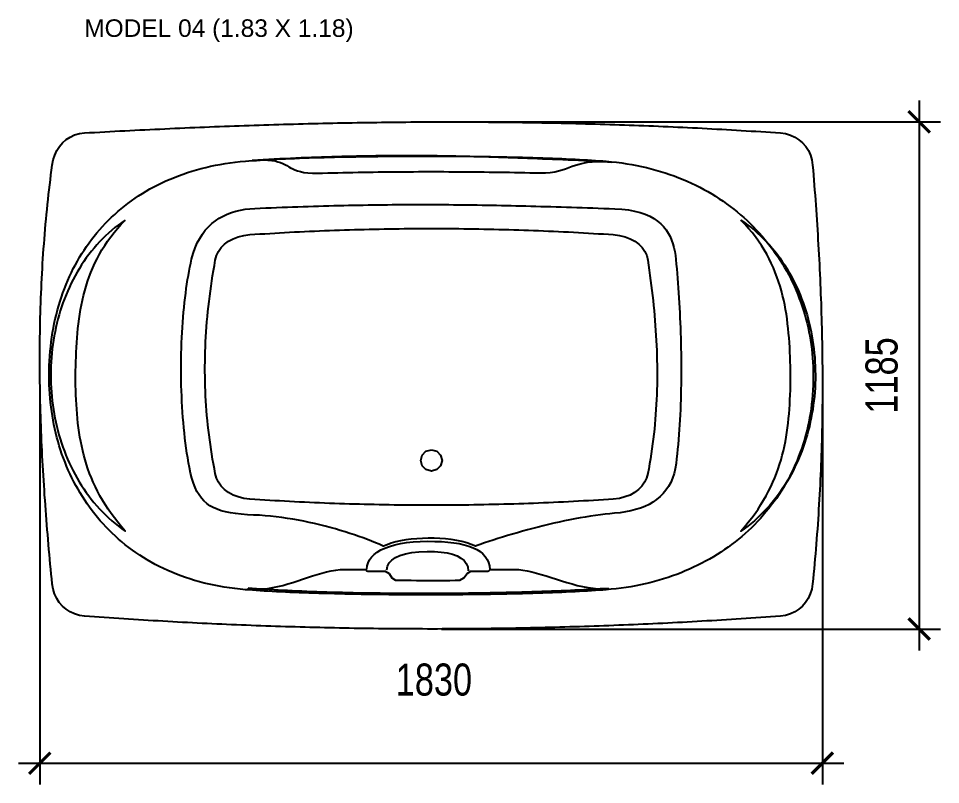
# Model space of a CAD drawing. Extents: x 2134 to 13747, y 1479 to 10829.
# Drawn here: x 6599 to 8756, y 9019 to 10811 of the extents above; entities that cross this region are included whole.
import ezdxf
from ezdxf.enums import TextEntityAlignment as Align

# ---------------------------------------------------------------- set-up
doc = ezdxf.new("R2010")
doc.units = 0
doc.layers.get('0').update_dxf_attribs({"linetype": 'CONTINUOUS'})
doc.layers.get('DEFPOINTS').update_dxf_attribs({"linetype": 'CONTINUOUS'})
for name, color, linetype in [('DIM', 4, 'CONTINUOUS'), ('DWGMODELS_COM', 250, 'CONTINUOUS'), ('TEXT', 3, 'CONTINUOUS')]:
    doc.layers.add(name, color=color, linetype=linetype)
doc.styles.add('KOTE', font='romrust.shx', dxfattribs={"width": 0.8})
doc.styles.add('SN0', font='Arial')
doc.dimstyles.new('CAD-BLOCK_COM_50', dxfattribs={"dimscale": 50, "dimtxt": 1.5, "dimasz": 1, "dimexe": 1, "dimexo": 1, "dimgap": 1, "dimtad": 1, "dimdec": 0, "dimzin": 1, "dimtxsty": 'KOTE', "dimblk": 'ARCHTICK', "dimcen": 0, "dimdle": 1, "dimclrd": 4, "dimclre": 4, "dimclrt": 7, "dimazin": 3, "dimtfac": 0.666667, "dimtdec": 0, "dimtix": 1, "dimtmove": 0, "dimatfit": 3, "dimtvp": 1, "dimtolj": 1})

# ---------------------------------------------------------------- blocks, each defined once
blk = doc.blocks.new('MODELO_04')
at = {"color": 0}
for points in [[(-3.1806, 4.569), (-3.1341, 4.5716), (-3.0877, 4.5742), (-3.0413, 4.5768), (-2.9949, 4.5793), (-2.9486, 4.5818), (-2.9023, 4.5843), (-2.8561, 4.5867), (-2.8099, 4.5891), (-2.7637, 4.5915), (-2.7175, 4.5939), (-2.6714, 4.5962), (-2.6253, 4.5984), (-2.5793, 4.6007), (-2.5333, 4.6029), (-2.4873, 4.6051), (-2.4414, 4.6072), (-2.3955, 4.6093), (-2.3496, 4.6114), (-2.3038, 4.6135), (-2.2579, 4.6155), (-2.2122, 4.6175), (-2.1664, 4.6194), (-2.1207, 4.6213), (-2.075, 4.6232), (-2.0293, 4.625), (-1.9837, 4.6269), (-1.9381, 4.6286), (-1.8925, 4.6304), (-1.8469, 4.6321), (-1.8014, 4.6338), (-1.7559, 4.6354), (-1.7104, 4.637), (-1.665, 4.6386), (-1.6196, 4.6401), (-1.5742, 4.6416), (-1.5288, 4.643), (-1.4834, 4.6445), (-1.4381, 4.6459), (-1.3928, 4.6472), (-1.3475, 4.6485), (-1.3023, 4.6498), (-1.257, 4.6511), (-1.2118, 4.6523), (-1.1666, 4.6534), (-1.1215, 4.6546), (-1.0763, 4.6557), (-1.0312, 4.6567), (-0.9861, 4.6577), (-0.941, 4.6587), (-0.8959, 4.6597), (-0.8508, 4.6606), (-0.8058, 4.6615), (-0.7608, 4.6623), (-0.7158, 4.6631), (-0.6708, 4.6638), (-0.6258, 4.6646), (-0.5809, 4.6652), (-0.5359, 4.6659), (-0.491, 4.6665), (-0.4461, 4.6671), (-0.4012, 4.6676), (-0.3563, 4.6681), (-0.3115, 4.6685), (-0.2666, 4.6689), (-0.2218, 4.6693), (-0.1769, 4.6696), (-0.1321, 4.6699), (-0.0873, 4.6702), (-0.0425, 4.6704), (0.0023, 4.6706), (0.047, 4.6707), (0.0918, 4.6708), (0.1366, 4.6708), (0.1813, 4.6708), (0.2261, 4.6708), (0.2708, 4.6707), (0.3155, 4.6706), (0.3602, 4.6705), (0.4049, 4.6703), (0.4496, 4.67), (0.4943, 4.6697), (0.539, 4.6694), (0.5837, 4.6691), (0.6284, 4.6687), (0.6731, 4.6682), (0.7177, 4.6677), (0.7624, 4.6672), (0.8071, 4.6666), (0.8517, 4.666), (0.8964, 4.6653), (0.9411, 4.6646), (0.9857, 4.6639), (1.0304, 4.6631), (1.075, 4.6623), (1.1197, 4.6614), (1.1643, 4.6605), (1.209, 4.6595), (1.2536, 4.6585), (1.2983, 4.6575), (1.343, 4.6564), (1.3876, 4.6552), (1.4323, 4.6541), (1.477, 4.6528), (1.5216, 4.6516), (1.5663, 4.6502), (1.611, 4.6489), (1.6557, 4.6475), (1.7004, 4.646), (1.745, 4.6445), (1.7897, 4.643), (1.8345, 4.6414), (1.8792, 4.6398), (1.9239, 4.6381), (1.9686, 4.6364), (2.0134, 4.6346), (2.0581, 4.6328), (2.1029, 4.6309), (2.1476, 4.629), (2.1924, 4.6271), (2.2372, 4.6251), (2.282, 4.623), (2.3268, 4.6209), (2.3716, 4.6188), (2.4164, 4.6166), (2.4612, 4.6144), (2.5061, 4.6121), (2.551, 4.6097), (2.5958, 4.6074), (2.6407, 4.6049), (2.6856, 4.6025), (2.7305, 4.5999), (2.7755, 4.5974), (2.8204, 4.5948), (2.8654, 4.5921), (2.9104, 4.5894), (2.9554, 4.5866), (3.0004, 4.5838), (3.0454, 4.5809), (3.0905, 4.578), (3.1355, 4.5751), (3.1806, 4.572), (3.2257, 4.569), (3.2257, 4.569), (3.2733, 4.5624), (3.3179, 4.5495), (3.3592, 4.5308), (3.3969, 4.5067), (3.4304, 4.4776), (3.4594, 4.444), (3.4835, 4.4062), (3.5024, 4.3648), (3.5157, 4.3202), (3.5229, 4.2727), (3.5267, 4.2266), (3.5304, 4.1806), (3.5341, 4.1346), (3.5377, 4.0886), (3.5412, 4.0427), (3.5446, 3.9969), (3.548, 3.9511), (3.5513, 3.9053), (3.5545, 3.8596), (3.5576, 3.8139), (3.5606, 3.7683), (3.5636, 3.7227), (3.5665, 3.6771), (3.5693, 3.6316), (3.572, 3.5861), (3.5747, 3.5406), (3.5772, 3.4952), (3.5797, 3.4498), (3.5821, 3.4044), (3.5844, 3.3591), (3.5866, 3.3138), (3.5888, 3.2685), (3.5908, 3.2232), (3.5928, 3.178), (3.5947, 3.1328), (3.5965, 3.0876), (3.5982, 3.0424), (3.5998, 2.9973), (3.6013, 2.9521), (3.6027, 2.907), (3.6041, 2.8619), (3.6053, 2.8168), (3.6065, 2.7718), (3.6075, 2.7267), (3.6085, 2.6816), (3.6094, 2.6366), (3.6101, 2.5916), (3.6108, 2.5465), (3.6114, 2.5015), (3.6119, 2.4565), (3.6123, 2.4115), (3.6126, 2.3664), (3.6128, 2.3214), (3.6129, 2.2764), (3.6128, 2.2314), (3.6127, 2.1864), (3.6125, 2.1414), (3.6122, 2.0963), (3.6118, 2.0513), (3.6113, 2.0062), (3.6107, 1.9612), (3.6099, 1.9161), (3.6091, 1.8711), (3.6082, 1.826), (3.6071, 1.7809), (3.606, 1.7357), (3.6047, 1.6906), (3.6033, 1.6455), (3.6018, 1.6003), (3.6002, 1.5551), (3.5985, 1.5099), (3.5967, 1.4646), (3.5948, 1.4194), (3.5928, 1.3741), (3.5906, 1.3288), (3.5884, 1.2835), (3.586, 1.2381), (3.5835, 1.1927), (3.5809, 1.1473), (3.5782, 1.1018), (3.5753, 1.0563), (3.5724, 1.0108), (3.5693, 0.9652), (3.5661, 0.9196), (3.5628, 0.874), (3.5593, 0.8283), (3.5558, 0.7826), (3.5521, 0.7368), (3.5483, 0.691), (3.5444, 0.6451), (3.5403, 0.5992), (3.5362, 0.5533), (3.5319, 0.5073), (3.5274, 0.4613), (3.5229, 0.4152), (3.5229, 0.4152), (3.515, 0.3678), (3.5014, 0.3232), (3.4823, 0.2819), (3.4582, 0.2443), (3.4293, 0.2107), (3.3961, 0.1817), (3.3587, 0.1576), (3.3176, 0.1388), (3.2732, 0.1258), (3.2257, 0.1189), (3.1806, 0.1156), (3.1355, 0.1123), (3.0904, 0.1091), (3.0453, 0.1059), (3.0001, 0.1027), (2.955, 0.0996), (2.9099, 0.0966), (2.8648, 0.0936), (2.8197, 0.0907), (2.7746, 0.0878), (2.7295, 0.0849), (2.6843, 0.0821), (2.6392, 0.0793), (2.5941, 0.0766), (2.549, 0.074), (2.5039, 0.0713), (2.4588, 0.0688), (2.4137, 0.0662), (2.3685, 0.0638), (2.3234, 0.0613), (2.2783, 0.059), (2.2332, 0.0566), (2.1881, 0.0543), (2.143, 0.0521), (2.0978, 0.0499), (2.0527, 0.0478), (2.0076, 0.0457), (1.9625, 0.0436), (1.9174, 0.0416), (1.8723, 0.0396), (1.8272, 0.0377), (1.782, 0.0359), (1.7369, 0.034), (1.6918, 0.0323), (1.6467, 0.0306), (1.6016, 0.0289), (1.5565, 0.0273), (1.5114, 0.0257), (1.4662, 0.0241), (1.4211, 0.0227), (1.376, 0.0212), (1.3309, 0.0198), (1.2858, 0.0185), (1.2407, 0.0172), (1.1955, 0.0159), (1.1504, 0.0147), (1.1053, 0.0136), (1.0602, 0.0125), (1.0151, 0.0114), (0.97, 0.0104), (0.9249, 0.0094), (0.8797, 0.0085), (0.8346, 0.0076), (0.7895, 0.0068), (0.7444, 0.006), (0.6993, 0.0053), (0.6542, 0.0046), (0.6091, 0.004), (0.5639, 0.0034), (0.5188, 0.0028), (0.4737, 0.0023), (0.4286, 0.0019), (0.3835, 0.0015), (0.3384, 0.0011), (0.2932, 0.0008), (0.2481, 0.0006), (0.203, 0.0004), (0.1579, 0.0002), (0.1128, 0.0001), (0.0677, 0), (0.0226, 0), (-0.0226, 0), (-0.0677, 0.0001), (-0.1128, 0.0002), (-0.1579, 0.0004), (-0.203, 0.0006), (-0.2481, 0.0008), (-0.2932, 0.0011), (-0.3384, 0.0015), (-0.3835, 0.0019), (-0.4286, 0.0023), (-0.4737, 0.0028), (-0.5188, 0.0034), (-0.5639, 0.004), (-0.6091, 0.0046), (-0.6542, 0.0053), (-0.6993, 0.006), (-0.7444, 0.0068), (-0.7895, 0.0076), (-0.8346, 0.0085), (-0.8797, 0.0094), (-0.9249, 0.0104), (-0.97, 0.0114), (-1.0151, 0.0125), (-1.0602, 0.0136), (-1.1053, 0.0147), (-1.1504, 0.0159), (-1.1955, 0.0172), (-1.2407, 0.0185), (-1.2858, 0.0198), (-1.3309, 0.0212), (-1.376, 0.0227), (-1.4211, 0.0241), (-1.4662, 0.0257), (-1.5114, 0.0273), (-1.5565, 0.0289), (-1.6016, 0.0306), (-1.6467, 0.0323), (-1.6918, 0.034), (-1.7369, 0.0359), (-1.782, 0.0377), (-1.8272, 0.0396), (-1.8723, 0.0416), (-1.9174, 0.0436), (-1.9625, 0.0457), (-2.0076, 0.0478), (-2.0527, 0.0499), (-2.0978, 0.0521), (-2.143, 0.0543), (-2.1881, 0.0566), (-2.2332, 0.059), (-2.2783, 0.0613), (-2.3234, 0.0638), (-2.3685, 0.0662), (-2.4137, 0.0688), (-2.4588, 0.0713), (-2.5039, 0.074), (-2.549, 0.0766), (-2.5941, 0.0793), (-2.6392, 0.0821), (-2.6843, 0.0849), (-2.7295, 0.0878), (-2.7746, 0.0907), (-2.8197, 0.0936), (-2.8648, 0.0966), (-2.9099, 0.0996), (-2.955, 0.1027), (-3.0001, 0.1059), (-3.0453, 0.1091), (-3.0904, 0.1123), (-3.1355, 0.1156), (-3.1806, 0.1189), (-3.1806, 0.1189), (-3.2281, 0.1258), (-3.2725, 0.1388), (-3.3135, 0.1576), (-3.3509, 0.1817), (-3.3841, 0.2108), (-3.413, 0.2443), (-3.4371, 0.2819), (-3.4562, 0.3232), (-3.4698, 0.3678), (-3.4778, 0.4152), (-3.4823, 0.4606), (-3.4868, 0.5059), (-3.4913, 0.5513), (-3.4956, 0.5967), (-3.4999, 0.6421), (-3.5041, 0.6875), (-3.5082, 0.7329), (-3.5122, 0.7782), (-3.5162, 0.8236), (-3.52, 0.869), (-3.5238, 0.9144), (-3.5275, 0.9598), (-3.5311, 1.0051), (-3.5346, 1.0505), (-3.5381, 1.0959), (-3.5414, 1.1413), (-3.5446, 1.1867), (-3.5478, 1.2321), (-3.5508, 1.2774), (-3.5538, 1.3228), (-3.5567, 1.3682), (-3.5594, 1.4136), (-3.5621, 1.459), (-3.5646, 1.5044), (-3.5671, 1.5497), (-3.5694, 1.5951), (-3.5717, 1.6405), (-3.5738, 1.6859), (-3.5759, 1.7313), (-3.5778, 1.7767), (-3.5796, 1.822), (-3.5813, 1.8674), (-3.5829, 1.9128), (-3.5843, 1.9582), (-3.5857, 2.0036), (-3.5869, 2.049), (-3.5881, 2.0943), (-3.5891, 2.1397), (-3.5899, 2.1851), (-3.5907, 2.2305), (-3.5913, 2.2759), (-3.5918, 2.3212), (-3.5922, 2.3666), (-3.5925, 2.412), (-3.5926, 2.4574), (-3.5926, 2.5028), (-3.5925, 2.5482), (-3.5922, 2.5935), (-3.5918, 2.6389), (-3.5913, 2.6843), (-3.5906, 2.7297), (-3.5898, 2.7751), (-3.5889, 2.8205), (-3.5878, 2.8658), (-3.5866, 2.9112), (-3.5852, 2.9566), (-3.5837, 3.002), (-3.582, 3.0474), (-3.5802, 3.0928), (-3.5783, 3.1381), (-3.5762, 3.1835), (-3.5739, 3.2289), (-3.5715, 3.2743), (-3.569, 3.3197), (-3.5662, 3.365), (-3.5634, 3.4104), (-3.5604, 3.4558), (-3.5572, 3.5012), (-3.5538, 3.5466), (-3.5503, 3.592), (-3.5467, 3.6373), (-3.5429, 3.6827), (-3.5389, 3.7281), (-3.5347, 3.7735), (-3.5304, 3.8189), (-3.5259, 3.8643), (-3.5213, 3.9096), (-3.5164, 3.955), (-3.5114, 4.0004), (-3.5063, 4.0458), (-3.5009, 4.0912), (-3.4954, 4.1366), (-3.4897, 4.1819), (-3.4838, 4.2273), (-3.4778, 4.2727), (-3.4778, 4.2727), (-3.4685, 4.32), (-3.4541, 4.3647), (-3.4348, 4.4062), (-3.4107, 4.4441), (-3.3822, 4.478), (-3.3494, 4.5072), (-3.3126, 4.5314), (-3.2721, 4.5501), (-3.228, 4.5628), (-3.1806, 4.569)], [(-1.6988, 4.309), (-1.6666, 4.3116), (-1.6333, 4.314), (-1.599, 4.3164), (-1.5636, 4.3188), (-1.5272, 4.321), (-1.4897, 4.3232), (-1.4514, 4.3253), (-1.4121, 4.3273), (-1.3719, 4.3293), (-1.3309, 4.3312), (-1.289, 4.333), (-1.2464, 4.3348), (-1.2029, 4.3365), (-1.1588, 4.3381), (-1.1139, 4.3396), (-1.0684, 4.3411), (-1.0222, 4.3425), (-0.9754, 4.3438), (-0.928, 4.3451), (-0.8801, 4.3463), (-0.8316, 4.3474), (-0.7827, 4.3484), (-0.7334, 4.3494), (-0.6836, 4.3503), (-0.6334, 4.3511), (-0.5828, 4.3519), (-0.532, 4.3526), (-0.4808, 4.3532), (-0.4293, 4.3538), (-0.3777, 4.3542), (-0.3258, 4.3546), (-0.2737, 4.355), (-0.2216, 4.3552), (-0.1693, 4.3554), (-0.1169, 4.3556), (-0.0645, 4.3556), (-0.012, 4.3556), (0.0404, 4.3555), (0.0928, 4.3554), (0.1451, 4.3551), (0.1973, 4.3549), (0.2493, 4.3545), (0.3012, 4.354), (0.3529, 4.3535), (0.4043, 4.353), (0.4555, 4.3523), (0.5064, 4.3516), (0.5569, 4.3508), (0.6071, 4.3499), (0.6569, 4.349), (0.7063, 4.348), (0.7552, 4.347), (0.8036, 4.3458), (0.8515, 4.3446), (0.8989, 4.3433), (0.9457, 4.342), (0.9919, 4.3406), (1.0374, 4.3391), (1.0823, 4.3375), (1.1265, 4.3359), (1.1699, 4.3342), (1.2125, 4.3324), (1.2544, 4.3306), (1.2954, 4.3287), (1.3356, 4.3267), (1.3749, 4.3246), (1.4133, 4.3225), (1.4507, 4.3203), (1.4871, 4.3181), (1.5225, 4.3157), (1.5569, 4.3133), (1.5901, 4.3109), (1.6223, 4.3083), (1.6223, 4.3083), (1.6705, 4.304), (1.7182, 4.2987), (1.7653, 4.2926), (1.8119, 4.2857), (1.858, 4.278), (1.9036, 4.2694), (1.9486, 4.26), (1.9931, 4.2498), (2.0371, 4.2388), (2.0805, 4.227), (2.1234, 4.2145), (2.1657, 4.2011), (2.2075, 4.1871), (2.2486, 4.1723), (2.2893, 4.1567), (2.3293, 4.1404), (2.3688, 4.1235), (2.4077, 4.1058), (2.446, 4.0874), (2.4837, 4.0683), (2.5209, 4.0486), (2.5574, 4.0281), (2.5933, 4.0071), (2.6287, 3.9854), (2.6634, 3.963), (2.6975, 3.94), (2.731, 3.9164), (2.7638, 3.8922), (2.7961, 3.8674), (2.8277, 3.842), (2.8587, 3.8161), (2.889, 3.7895), (2.9187, 3.7624), (2.9477, 3.7348), (2.9761, 3.7066), (3.0038, 3.6779), (3.0309, 3.6487), (3.0573, 3.6189), (3.083, 3.5887), (3.1081, 3.558), (3.1325, 3.5267), (3.1562, 3.4951), (3.1792, 3.4629), (3.2015, 3.4303), (3.2231, 3.3973), (3.244, 3.3638), (3.2642, 3.3299), (3.2838, 3.2956), (3.3026, 3.2609), (3.3206, 3.2258), (3.338, 3.1903), (3.3546, 3.1545), (3.3705, 3.1183), (3.3857, 3.0817), (3.4001, 3.0448), (3.4138, 3.0075), (3.4268, 2.97), (3.439, 2.9321), (3.4504, 2.8939), (3.4611, 2.8554), (3.471, 2.8167), (3.4801, 2.7776), (3.4885, 2.7383), (3.4961, 2.6987), (3.5029, 2.6589), (3.5089, 2.6189), (3.5142, 2.5786), (3.5186, 2.5381), (3.5223, 2.4974), (3.5251, 2.4565), (3.5271, 2.4154), (3.5284, 2.3742), (3.5288, 2.3327), (3.5288, 2.3327), (3.5283, 2.2883), (3.527, 2.2443), (3.5249, 2.2005), (3.5219, 2.1572), (3.518, 2.1141), (3.5133, 2.0715), (3.5078, 2.0292), (3.5015, 1.9872), (3.4943, 1.9457), (3.4863, 1.9045), (3.4775, 1.8637), (3.468, 1.8233), (3.4576, 1.7833), (3.4464, 1.7437), (3.4345, 1.7046), (3.4217, 1.6658), (3.4083, 1.6275), (3.394, 1.5896), (3.379, 1.5522), (3.3632, 1.5152), (3.3467, 1.4786), (3.3295, 1.4425), (3.3115, 1.4069), (3.2928, 1.3718), (3.2734, 1.3371), (3.2533, 1.3029), (3.2325, 1.2692), (3.211, 1.236), (3.1888, 1.2034), (3.1659, 1.1712), (3.1423, 1.1395), (3.118, 1.1084), (3.0931, 1.0778), (3.0675, 1.0477), (3.0413, 1.0182), (3.0144, 0.9892), (2.9869, 0.9608), (2.9587, 0.9329), (2.93, 0.9056), (2.9005, 0.8789), (2.8705, 0.8528), (2.8399, 0.8272), (2.8087, 0.8023), (2.7768, 0.7779), (2.7444, 0.7542), (2.7114, 0.731), (2.6778, 0.7085), (2.6437, 0.6866), (2.6089, 0.6653), (2.5737, 0.6447), (2.5378, 0.6247), (2.5014, 0.6054), (2.4645, 0.5867), (2.4271, 0.5687), (2.3891, 0.5514), (2.3506, 0.5347), (2.3116, 0.5188), (2.2721, 0.5035), (2.232, 0.4889), (2.1915, 0.475), (2.1505, 0.4618), (2.109, 0.4493), (2.0671, 0.4376), (2.0246, 0.4266), (1.9818, 0.4163), (1.9384, 0.4067), (1.8946, 0.3979), (1.8503, 0.3899), (1.8057, 0.3826), (1.7605, 0.3761), (1.715, 0.3703), (1.669, 0.3654), (1.6227, 0.3612), (1.6227, 0.3612), (1.5905, 0.3586), (1.5572, 0.3562), (1.5229, 0.3538), (1.4875, 0.3515), (1.451, 0.3492), (1.4136, 0.347), (1.3752, 0.3449), (1.336, 0.3429), (1.2958, 0.3409), (1.2547, 0.339), (1.2129, 0.3372), (1.1702, 0.3354), (1.1267, 0.3337), (1.0826, 0.3321), (1.0377, 0.3306), (0.9921, 0.3291), (0.9459, 0.3277), (0.8991, 0.3264), (0.8518, 0.3251), (0.8038, 0.3239), (0.7554, 0.3228), (0.7064, 0.3218), (0.6571, 0.3208), (0.6072, 0.3199), (0.557, 0.3191), (0.5065, 0.3183), (0.4556, 0.3176), (0.4044, 0.317), (0.353, 0.3164), (0.3013, 0.316), (0.2494, 0.3155), (0.1973, 0.3152), (0.1451, 0.3149), (0.0928, 0.3147), (0.0404, 0.3146), (-0.012, 0.3145), (-0.0645, 0.3146), (-0.1169, 0.3146), (-0.1693, 0.3148), (-0.2216, 0.315), (-0.2738, 0.3153), (-0.3259, 0.3157), (-0.3778, 0.3161), (-0.4295, 0.3166), (-0.4809, 0.3172), (-0.5321, 0.3178), (-0.583, 0.3186), (-0.6336, 0.3193), (-0.6838, 0.3202), (-0.7336, 0.3211), (-0.783, 0.3221), (-0.8319, 0.3232), (-0.8804, 0.3243), (-0.9283, 0.3255), (-0.9757, 0.3268), (-1.0225, 0.3282), (-1.0687, 0.3296), (-1.1142, 0.3311), (-1.1591, 0.3326), (-1.2033, 0.3343), (-1.2467, 0.336), (-1.2894, 0.3377), (-1.3313, 0.3396), (-1.3723, 0.3415), (-1.4125, 0.3434), (-1.4518, 0.3455), (-1.4902, 0.3476), (-1.5276, 0.3498), (-1.564, 0.3521), (-1.5994, 0.3544), (-1.6338, 0.3568), (-1.667, 0.3593), (-1.6992, 0.3618), (-1.6992, 0.3618), (-1.7491, 0.3663), (-1.7983, 0.3718), (-1.8468, 0.3782), (-1.8946, 0.3855), (-1.9417, 0.3937), (-1.9882, 0.4028), (-2.034, 0.4127), (-2.0791, 0.4235), (-2.1235, 0.4352), (-2.1672, 0.4476), (-2.2103, 0.4609), (-2.2526, 0.475), (-2.2943, 0.49), (-2.3353, 0.5057), (-2.3756, 0.5221), (-2.4152, 0.5394), (-2.4541, 0.5574), (-2.4924, 0.5761), (-2.5299, 0.5956), (-2.5667, 0.6158), (-2.6029, 0.6367), (-2.6383, 0.6583), (-2.6731, 0.6806), (-2.7072, 0.7036), (-2.7405, 0.7272), (-2.7732, 0.7515), (-2.8051, 0.7764), (-2.8364, 0.802), (-2.867, 0.8281), (-2.8968, 0.8549), (-2.926, 0.8823), (-2.9545, 0.9102), (-2.9822, 0.9388), (-3.0093, 0.9679), (-3.0356, 0.9975), (-3.0613, 1.0277), (-3.0862, 1.0584), (-3.1104, 1.0896), (-3.1339, 1.1213), (-3.1567, 1.1535), (-3.1788, 1.1862), (-3.2002, 1.2193), (-3.2209, 1.2529), (-3.2408, 1.287), (-3.2601, 1.3215), (-3.2786, 1.3564), (-3.2964, 1.3917), (-3.3135, 1.4275), (-3.3299, 1.4636), (-3.3455, 1.5001), (-3.3605, 1.5369), (-3.3747, 1.5741), (-3.3882, 1.6117), (-3.401, 1.6496), (-3.413, 1.6878), (-3.4243, 1.7263), (-3.4349, 1.7651), (-3.4448, 1.8042), (-3.454, 1.8436), (-3.4624, 1.8832), (-3.4701, 1.9231), (-3.477, 1.9632), (-3.4833, 2.0036), (-3.4888, 2.0442), (-3.4936, 2.0849), (-3.4976, 2.1259), (-3.5009, 2.1671), (-3.5035, 2.2084), (-3.5053, 2.2499), (-3.5064, 2.2915), (-3.5068, 2.3333), (-3.5068, 2.3333), (-3.5064, 2.3789), (-3.5052, 2.4242), (-3.5032, 2.4692), (-3.5004, 2.5138), (-3.4968, 2.558), (-3.4925, 2.6018), (-3.4873, 2.6453), (-3.4814, 2.6884), (-3.4747, 2.731), (-3.4673, 2.7733), (-3.459, 2.8152), (-3.45, 2.8566), (-3.4403, 2.8976), (-3.4298, 2.9382), (-3.4185, 2.9784), (-3.4065, 3.0181), (-3.3937, 3.0573), (-3.3802, 3.0961), (-3.366, 3.1345), (-3.351, 3.1723), (-3.3353, 3.2097), (-3.3189, 3.2466), (-3.3018, 3.283), (-3.2839, 3.3189), (-3.2653, 3.3542), (-3.246, 3.3891), (-3.226, 3.4234), (-3.2053, 3.4572), (-3.1839, 3.4905), (-3.1617, 3.5232), (-3.1389, 3.5554), (-3.1154, 3.587), (-3.0913, 3.6181), (-3.0664, 3.6486), (-3.0408, 3.6785), (-3.0146, 3.7078), (-2.9877, 3.7365), (-2.9601, 3.7646), (-2.9319, 3.7921), (-2.903, 3.819), (-2.8735, 3.8453), (-2.8433, 3.8709), (-2.8124, 3.8959), (-2.7809, 3.9203), (-2.7487, 3.944), (-2.716, 3.9671), (-2.6825, 3.9895), (-2.6485, 4.0112), (-2.6138, 4.0322), (-2.5785, 4.0526), (-2.5425, 4.0722), (-2.506, 4.0912), (-2.4688, 4.1095), (-2.431, 4.127), (-2.3927, 4.1438), (-2.3537, 4.1599), (-2.3141, 4.1753), (-2.2739, 4.1899), (-2.2331, 4.2037), (-2.1917, 4.2168), (-2.1498, 4.2292), (-2.1072, 4.2408), (-2.0641, 4.2515), (-2.0204, 4.2616), (-1.9762, 4.2708), (-1.9313, 4.2792), (-1.8859, 4.2868), (-1.84, 4.2936), (-1.7935, 4.2996), (-1.7464, 4.3047), (-1.6988, 4.309), (-1.6988, 4.309)], [(-1.6376, 4.3156), (-1.5826, 4.3192), (-1.5347, 4.3202), (-1.4932, 4.3189), (-1.4574, 4.3157), (-1.4265, 4.3106), (-1.3997, 4.3041), (-1.3763, 4.2963), (-1.3555, 4.2875), (-1.3366, 4.2779), (-1.3188, 4.2679), (-1.3013, 4.2577), (-1.2835, 4.2475), (-1.2645, 4.2376), (-1.2435, 4.2282), (-1.2199, 4.2196), (-1.1928, 4.2122), (-1.1615, 4.206), (-1.1253, 4.2014), (-1.0833, 4.1986), (-1.0349, 4.198), (-0.9884, 4.1993), (-0.9419, 4.2005), (-0.8954, 4.2017), (-0.8489, 4.2028), (-0.8024, 4.2038), (-0.7559, 4.2048), (-0.7094, 4.2057), (-0.6629, 4.2066), (-0.6165, 4.2074), (-0.57, 4.2081), (-0.5235, 4.2088), (-0.477, 4.2094), (-0.4305, 4.21), (-0.384, 4.2105), (-0.3375, 4.2109), (-0.291, 4.2113), (-0.2445, 4.2116), (-0.198, 4.2119), (-0.1515, 4.2121), (-0.105, 4.2122), (-0.0585, 4.2123), (-0.012, 4.2124), (0.0345, 4.2123), (0.081, 4.2123), (0.1275, 4.2122), (0.174, 4.212), (0.2205, 4.2118), (0.267, 4.2115), (0.3135, 4.2112), (0.36, 4.2108), (0.4065, 4.2104), (0.453, 4.2099), (0.4995, 4.2094), (0.546, 4.2088), (0.5925, 4.2082), (0.639, 4.2075), (0.6855, 4.2068), (0.732, 4.2061), (0.7785, 4.2053), (0.825, 4.2044), (0.8715, 4.2035), (0.918, 4.2026), (0.9645, 4.2017), (1.011, 4.2006), (1.011, 4.2006), (1.0622, 4.2015), (1.1074, 4.2052), (1.1477, 4.2112), (1.1839, 4.2193), (1.2172, 4.2288), (1.2485, 4.2393), (1.2787, 4.2504), (1.3089, 4.2617), (1.34, 4.2726), (1.373, 4.2827), (1.409, 4.2915), (1.4488, 4.2987), (1.4934, 4.3037), (1.544, 4.3061), (1.6013, 4.3054), (1.6665, 4.3011), (1.6156, 4.3035), (1.5651, 4.3058), (1.5151, 4.3081), (1.4654, 4.3103), (1.4162, 4.3125), (1.3674, 4.3147), (1.319, 4.3169), (1.2709, 4.319), (1.2232, 4.321), (1.1758, 4.323), (1.1288, 4.325), (1.0821, 4.327), (1.0357, 4.3288), (0.9896, 4.3307), (0.9437, 4.3325), (0.8982, 4.3342), (0.8528, 4.3359), (0.8077, 4.3376), (0.7629, 4.3392), (0.7182, 4.3407), (0.6738, 4.3422), (0.6295, 4.3436), (0.5854, 4.345), (0.5415, 4.3463), (0.4977, 4.3476), (0.4541, 4.3487), (0.4105, 4.3499), (0.3671, 4.3509), (0.3238, 4.3519), (0.2805, 4.3529), (0.2373, 4.3537), (0.1942, 4.3545), (0.1511, 4.3553), (0.1081, 4.3559), (0.065, 4.3565), (0.022, 4.357), (-0.0211, 4.3575), (-0.0642, 4.3578), (-0.1073, 4.3581), (-0.1505, 4.3583), (-0.1937, 4.3584), (-0.237, 4.3585), (-0.2804, 4.3584), (-0.3239, 4.3583), (-0.3675, 4.3581), (-0.4113, 4.3578), (-0.4552, 4.3574), (-0.4992, 4.3569), (-0.5435, 4.3564), (-0.5879, 4.3557), (-0.6325, 4.355), (-0.6773, 4.3541), (-0.7223, 4.3532), (-0.7676, 4.3521), (-0.8131, 4.351), (-0.8589, 4.3498), (-0.9049, 4.3485), (-0.9513, 4.347), (-0.9979, 4.3455), (-1.0448, 4.3439), (-1.0921, 4.3421), (-1.1398, 4.3403), (-1.1877, 4.3383), (-1.2361, 4.3362), (-1.2848, 4.3341), (-1.3339, 4.3318), (-1.3834, 4.3294), (-1.4334, 4.3269), (-1.4838, 4.3242), (-1.5346, 4.3215), (-1.5859, 4.3186), (-1.6376, 4.3156), (-1.6376, 4.3156)], [(-1.6138, 3.8737), (-1.5627, 3.876), (-1.512, 3.8781), (-1.4618, 3.8802), (-1.4119, 3.8822), (-1.3624, 3.8842), (-1.3134, 3.886), (-1.2646, 3.8878), (-1.2163, 3.8895), (-1.1682, 3.8911), (-1.1206, 3.8927), (-1.0732, 3.8942), (-1.0261, 3.8956), (-0.9793, 3.8969), (-0.9328, 3.8982), (-0.8866, 3.8994), (-0.8407, 3.9005), (-0.7949, 3.9016), (-0.7494, 3.9025), (-0.7042, 3.9035), (-0.6591, 3.9043), (-0.6143, 3.9051), (-0.5696, 3.9058), (-0.5251, 3.9065), (-0.4807, 3.907), (-0.4365, 3.9076), (-0.3925, 3.908), (-0.3485, 3.9084), (-0.3047, 3.9087), (-0.2609, 3.909), (-0.2173, 3.9092), (-0.1737, 3.9093), (-0.1302, 3.9094), (-0.0867, 3.9095), (-0.0433, 3.9094), (0.0001, 3.9093), (0.0435, 3.9092), (0.0869, 3.909), (0.1303, 3.9087), (0.1738, 3.9084), (0.2172, 3.908), (0.2608, 3.9076), (0.3043, 3.9071), (0.348, 3.9065), (0.3917, 3.906), (0.4356, 3.9053), (0.4795, 3.9046), (0.5236, 3.9039), (0.5678, 3.9031), (0.6122, 3.9022), (0.6567, 3.9013), (0.7014, 3.9004), (0.7463, 3.8994), (0.7913, 3.8984), (0.8366, 3.8973), (0.8821, 3.8962), (0.9278, 3.895), (0.9738, 3.8938), (1.0201, 3.8925), (1.0666, 3.8912), (1.1134, 3.8899), (1.1604, 3.8885), (1.2078, 3.887), (1.2555, 3.8856), (1.3036, 3.884), (1.352, 3.8825), (1.4007, 3.8809), (1.4498, 3.8793), (1.4993, 3.8776), (1.5492, 3.8759), (1.5995, 3.8742), (1.6502, 3.8724), (1.7013, 3.8706), (1.7013, 3.8706), (1.7673, 3.8665), (1.8281, 3.8592), (1.8838, 3.8489), (1.9347, 3.8357), (1.981, 3.8199), (2.0228, 3.8015), (2.0605, 3.7807), (2.0942, 3.7577), (2.1241, 3.7326), (2.1505, 3.7057), (2.1735, 3.677), (2.1934, 3.6467), (2.2105, 3.6151), (2.2248, 3.5822), (2.2367, 3.5482), (2.2463, 3.5133), (2.2539, 3.4776), (2.2596, 3.4413), (2.2638, 3.4046), (2.2677, 3.3617), (2.2714, 3.3183), (2.2751, 3.2746), (2.2786, 3.2305), (2.2819, 3.186), (2.2851, 3.1412), (2.2882, 3.0961), (2.291, 3.0507), (2.2938, 3.005), (2.2963, 2.9591), (2.2987, 2.9129), (2.3009, 2.8666), (2.303, 2.82), (2.3048, 2.7733), (2.3065, 2.7265), (2.3079, 2.6795), (2.3092, 2.6324), (2.3102, 2.5853), (2.3111, 2.538), (2.3117, 2.4908), (2.3121, 2.4435), (2.3122, 2.3962), (2.3122, 2.3489), (2.3119, 2.3017), (2.3113, 2.2545), (2.3105, 2.2074), (2.3095, 2.1604), (2.3082, 2.1136), (2.3066, 2.0669), (2.3048, 2.0203), (2.3027, 1.9739), (2.3004, 1.9278), (2.2977, 1.8818), (2.2948, 1.8361), (2.2915, 1.7907), (2.288, 1.7456), (2.2842, 1.7007), (2.28, 1.6562), (2.2756, 1.6121), (2.2708, 1.5683), (2.2657, 1.5249), (2.2657, 1.5249), (2.258, 1.4767), (2.2471, 1.4315), (2.233, 1.3892), (2.2158, 1.3497), (2.1956, 1.313), (2.1725, 1.279), (2.1466, 1.2477), (2.1179, 1.219), (2.0866, 1.1929), (2.0527, 1.1693), (2.0163, 1.1482), (1.9775, 1.1296), (1.9364, 1.1133), (1.8931, 1.0993), (1.8477, 1.0876), (1.8002, 1.0782), (1.7507, 1.0709), (1.6994, 1.0657), (1.6567, 1.0619), (1.6129, 1.0573), (1.5683, 1.0519), (1.5228, 1.0458), (1.4766, 1.0389), (1.4298, 1.0313), (1.3824, 1.023), (1.3345, 1.0142), (1.2863, 1.0047), (1.2378, 0.9948), (1.1891, 0.9843), (1.1404, 0.9734), (1.0917, 0.962), (1.043, 0.9502), (0.9946, 0.9381), (0.9464, 0.9257), (0.8987, 0.913), (0.8514, 0.9), (0.8046, 0.8869), (0.7586, 0.8736), (0.7133, 0.8601), (0.6688, 0.8466), (0.6253, 0.833), (0.5828, 0.8194), (0.5415, 0.8058), (0.5014, 0.7923), (0.4625, 0.7789), (0.4251, 0.7656), (0.4251, 0.7656), (0.4227, 0.7642), (0.4202, 0.7629), (0.4178, 0.7629), (0.3799, 0.7793), (0.3382, 0.7936), (0.2933, 0.8058), (0.2456, 0.8158), (0.1957, 0.8239), (0.144, 0.8299), (0.0911, 0.834), (0.0375, 0.8362), (-0.0164, 0.8365), (-0.07, 0.835), (-0.1228, 0.8317), (-0.1743, 0.8267), (-0.224, 0.8199), (-0.2714, 0.8115), (-0.316, 0.8014), (-0.3573, 0.7898), (-0.3947, 0.7766), (-0.4278, 0.7619), (-0.4309, 0.762), (-0.434, 0.764), (-0.4371, 0.7661), (-0.4694, 0.7804), (-0.5034, 0.7948), (-0.539, 0.8093), (-0.576, 0.8238), (-0.6146, 0.8383), (-0.6544, 0.8527), (-0.6956, 0.867), (-0.738, 0.8811), (-0.7815, 0.895), (-0.8261, 0.9087), (-0.8716, 0.922), (-0.9181, 0.9349), (-0.9654, 0.9475), (-1.0134, 0.9595), (-1.0622, 0.9711), (-1.1115, 0.982), (-1.1614, 0.9924), (-1.2117, 1.0021), (-1.2624, 1.011), (-1.3134, 1.0192), (-1.3646, 1.0266), (-1.4159, 1.0331), (-1.4674, 1.0387), (-1.5188, 1.0434), (-1.5702, 1.047), (-1.6214, 1.0495), (-1.6214, 1.0495), (-1.6815, 1.0525), (-1.7375, 1.0568), (-1.7895, 1.0624), (-1.8376, 1.0696), (-1.8821, 1.0786), (-1.9231, 1.0895), (-1.9607, 1.1025), (-1.9952, 1.1178), (-2.0267, 1.1356), (-2.0554, 1.156), (-2.0814, 1.1792), (-2.1049, 1.2054), (-2.1262, 1.2349), (-2.1453, 1.2676), (-2.1624, 1.3039), (-2.1778, 1.3439), (-2.1915, 1.3878), (-2.2038, 1.4357), (-2.2148, 1.4879), (-2.2148, 1.4879), (-2.2228, 1.5314), (-2.2304, 1.5756), (-2.2375, 1.6205), (-2.2441, 1.666), (-2.2503, 1.7121), (-2.2561, 1.7586), (-2.2614, 1.8057), (-2.2662, 1.8532), (-2.2706, 1.9011), (-2.2746, 1.9493), (-2.2782, 1.9978), (-2.2813, 2.0466), (-2.284, 2.0956), (-2.2863, 2.1447), (-2.2882, 2.194), (-2.2896, 2.2434), (-2.2907, 2.2927), (-2.2913, 2.3421), (-2.2916, 2.3914), (-2.2914, 2.4406), (-2.2908, 2.4897), (-2.2899, 2.5385), (-2.2886, 2.5871), (-2.2868, 2.6355), (-2.2848, 2.6835), (-2.2823, 2.7311), (-2.2794, 2.7783), (-2.2762, 2.825), (-2.2726, 2.8713), (-2.2687, 2.917), (-2.2644, 2.962), (-2.2597, 3.0065), (-2.2547, 3.0502), (-2.2494, 3.0933), (-2.2437, 3.1355), (-2.2376, 3.1769), (-2.2312, 3.2175), (-2.2245, 3.2571), (-2.2175, 3.2958), (-2.2101, 3.3334), (-2.2024, 3.3701), (-2.1944, 3.4056), (-2.1944, 3.4056), (-2.18, 3.4594), (-2.1628, 3.5093), (-2.143, 3.5555), (-2.1206, 3.5981), (-2.0959, 3.6372), (-2.0689, 3.6728), (-2.0397, 3.7052), (-2.0086, 3.7344), (-1.9755, 3.7605), (-1.9407, 3.7836), (-1.9043, 3.8038), (-1.8663, 3.8213), (-1.8269, 3.8361), (-1.7863, 3.8483), (-1.7446, 3.8581), (-1.7019, 3.8655), (-1.6582, 3.8707), (-1.6138, 3.8737)], [(-2.8065, 3.766), (-2.8387, 3.7438), (-2.8701, 3.7208), (-2.9007, 3.6969), (-2.9305, 3.6722), (-2.9596, 3.6468), (-2.9879, 3.6206), (-3.0155, 3.5936), (-3.0422, 3.5659), (-3.0682, 3.5376), (-3.0934, 3.5085), (-3.1179, 3.4788), (-3.1416, 3.4484), (-3.1645, 3.4174), (-3.1866, 3.3859), (-3.2079, 3.3537), (-3.2285, 3.321), (-3.2483, 3.2878), (-3.2674, 3.254), (-3.2856, 3.2197), (-3.3031, 3.185), (-3.3198, 3.1498), (-3.3358, 3.1142), (-3.351, 3.0781), (-3.3653, 3.0417), (-3.379, 3.0049), (-3.3918, 2.9677), (-3.4039, 2.9302), (-3.4152, 2.8924), (-3.4257, 2.8543), (-3.4354, 2.8159), (-3.4444, 2.7772), (-3.4526, 2.7384), (-3.46, 2.6993), (-3.4666, 2.66), (-3.4725, 2.6205), (-3.4776, 2.581), (-3.4819, 2.5412), (-3.4854, 2.5014), (-3.4882, 2.4615), (-3.4902, 2.4215), (-3.4914, 2.3814), (-3.4918, 2.3413), (-3.4914, 2.3012), (-3.4903, 2.2612), (-3.4884, 2.2211), (-3.4857, 2.1811), (-3.4822, 2.1412), (-3.478, 2.1014), (-3.473, 2.0617), (-3.4672, 2.0221), (-3.4606, 1.9827), (-3.4532, 1.9434), (-3.4451, 1.9044), (-3.4362, 1.8655), (-3.4265, 1.8269), (-3.416, 1.7886), (-3.4047, 1.7505), (-3.3927, 1.7127), (-3.3799, 1.6753), (-3.3663, 1.6382), (-3.3519, 1.6014), (-3.3367, 1.565), (-3.3208, 1.529), (-3.3041, 1.4934), (-3.2866, 1.4583), (-3.2683, 1.4236), (-3.2492, 1.3894), (-3.2294, 1.3557), (-3.2087, 1.3226), (-3.1873, 1.2899), (-3.1651, 1.2579), (-3.1421, 1.2264), (-3.1184, 1.1955), (-3.0938, 1.1652), (-3.0685, 1.1356), (-3.0424, 1.1066), (-3.0155, 1.0783), (-2.9878, 1.0508), (-2.9594, 1.0239), (-2.9301, 0.9978), (-2.9001, 0.9725), (-2.8693, 0.9479), (-2.8377, 0.9241), (-2.8053, 0.9012), (-2.8053, 0.9012), (-2.8407, 0.942), (-2.8743, 0.9827), (-2.906, 1.0235), (-2.9359, 1.0643), (-2.9641, 1.1051), (-2.9907, 1.146), (-3.0156, 1.1869), (-3.039, 1.2278), (-3.0608, 1.2688), (-3.0812, 1.3099), (-3.1001, 1.3511), (-3.1177, 1.3923), (-3.134, 1.4336), (-3.149, 1.475), (-3.1628, 1.5165), (-3.1755, 1.5581), (-3.187, 1.5998), (-3.1975, 1.6417), (-3.207, 1.6836), (-3.2155, 1.7258), (-3.2232, 1.768), (-3.23, 1.8104), (-3.2359, 1.853), (-3.2412, 1.8957), (-3.2457, 1.9386), (-3.2497, 1.9817), (-3.253, 2.0249), (-3.2558, 2.0684), (-3.258, 2.112), (-3.2599, 2.1559), (-3.2614, 2.1999), (-3.2625, 2.2442), (-3.2634, 2.2888), (-3.264, 2.3335), (-3.263, 2.3766), (-3.262, 2.4198), (-3.2607, 2.4632), (-3.2592, 2.5066), (-3.2574, 2.5502), (-3.2552, 2.5937), (-3.2525, 2.6374), (-3.2494, 2.681), (-3.2458, 2.7247), (-3.2415, 2.7684), (-3.2366, 2.812), (-3.2309, 2.8556), (-3.2245, 2.8991), (-3.2173, 2.9426), (-3.2091, 2.9859), (-3.2, 3.0291), (-3.1899, 3.0722), (-3.1787, 3.1152), (-3.1664, 3.1579), (-3.1529, 3.2005), (-3.1382, 3.2428), (-3.1221, 3.285), (-3.1047, 3.3268), (-3.0859, 3.3685), (-3.0656, 3.4098), (-3.0437, 3.4508), (-3.0203, 3.4915), (-2.9952, 3.5319), (-2.9683, 3.5719), (-2.9398, 3.6116), (-2.9093, 3.6508), (-2.877, 3.6897), (-2.8428, 3.7281), (-2.8065, 3.766)], [(2.8627, 3.766), (2.8948, 3.7438), (2.9262, 3.7208), (2.9568, 3.6969), (2.9867, 3.6722), (3.0158, 3.6468), (3.0441, 3.6206), (3.0716, 3.5936), (3.0984, 3.5659), (3.1244, 3.5376), (3.1496, 3.5085), (3.174, 3.4788), (3.1977, 3.4484), (3.2206, 3.4174), (3.2427, 3.3859), (3.2641, 3.3537), (3.2847, 3.321), (3.3045, 3.2878), (3.3235, 3.254), (3.3418, 3.2197), (3.3593, 3.185), (3.376, 3.1498), (3.3919, 3.1142), (3.4071, 3.0781), (3.4215, 3.0417), (3.4351, 3.0049), (3.448, 2.9677), (3.46, 2.9302), (3.4713, 2.8924), (3.4818, 2.8543), (3.4916, 2.8159), (3.5005, 2.7772), (3.5087, 2.7384), (3.5161, 2.6993), (3.5228, 2.66), (3.5286, 2.6205), (3.5337, 2.581), (3.538, 2.5412), (3.5416, 2.5014), (3.5443, 2.4615), (3.5463, 2.4215), (3.5475, 2.3814), (3.5479, 2.3413), (3.5476, 2.3012), (3.5464, 2.2612), (3.5445, 2.2211), (3.5418, 2.1811), (3.5384, 2.1412), (3.5341, 2.1014), (3.5291, 2.0617), (3.5233, 2.0221), (3.5167, 1.9827), (3.5094, 1.9434), (3.5012, 1.9044), (3.4923, 1.8655), (3.4826, 1.8269), (3.4721, 1.7886), (3.4609, 1.7505), (3.4488, 1.7127), (3.436, 1.6753), (3.4224, 1.6382), (3.408, 1.6014), (3.3929, 1.565), (3.3769, 1.529), (3.3602, 1.4934), (3.3427, 1.4583), (3.3244, 1.4236), (3.3054, 1.3894), (3.2855, 1.3557), (3.2649, 1.3226), (3.2435, 1.2899), (3.2213, 1.2579), (3.1983, 1.2264), (3.1745, 1.1955), (3.15, 1.1652), (3.1247, 1.1356), (3.0985, 1.1066), (3.0717, 1.0783), (3.044, 1.0508), (3.0155, 1.0239), (2.9863, 0.9978), (2.9562, 0.9725), (2.9254, 0.9479), (2.8938, 0.9241), (2.8615, 0.9012), (2.8615, 0.9012), (2.8969, 0.942), (2.9304, 0.9827), (2.9621, 1.0235), (2.9921, 1.0643), (3.0203, 1.1051), (3.0468, 1.146), (3.0717, 1.1869), (3.0951, 1.2278), (3.1169, 1.2688), (3.1373, 1.3099), (3.1563, 1.3511), (3.1738, 1.3923), (3.1901, 1.4336), (3.2051, 1.475), (3.219, 1.5165), (3.2316, 1.5581), (3.2432, 1.5998), (3.2536, 1.6417), (3.2631, 1.6836), (3.2717, 1.7258), (3.2793, 1.768), (3.2861, 1.8104), (3.2921, 1.853), (3.2973, 1.8957), (3.3019, 1.9386), (3.3058, 1.9817), (3.3091, 2.0249), (3.3119, 2.0684), (3.3142, 2.112), (3.316, 2.1559), (3.3175, 2.1999), (3.3187, 2.2442), (3.3195, 2.2888), (3.3201, 2.3335), (3.3192, 2.3766), (3.3181, 2.4198), (3.3168, 2.4632), (3.3153, 2.5066), (3.3135, 2.5502), (3.3113, 2.5937), (3.3087, 2.6374), (3.3056, 2.681), (3.3019, 2.7247), (3.2977, 2.7684), (3.2927, 2.812), (3.2871, 2.8556), (3.2807, 2.8991), (3.2734, 2.9426), (3.2653, 2.9859), (3.2562, 3.0291), (3.2461, 3.0722), (3.2349, 3.1152), (3.2226, 3.1579), (3.2091, 3.2005), (3.1943, 3.2428), (3.1783, 3.285), (3.1609, 3.3268), (3.142, 3.3685), (3.1217, 3.4098), (3.0999, 3.4508), (3.0764, 3.4915), (3.0513, 3.5319), (3.0245, 3.5719), (2.9959, 3.6116), (2.9655, 3.6508), (2.9332, 3.6897), (2.8989, 3.7281), (2.8627, 3.766)], [(-1.6593, 3.632), (-1.6135, 3.6351), (-1.5676, 3.6381), (-1.5218, 3.641), (-1.476, 3.6438), (-1.4301, 3.6465), (-1.3843, 3.6491), (-1.3384, 3.6517), (-1.2926, 3.6541), (-1.2467, 3.6565), (-1.2009, 3.6588), (-1.155, 3.661), (-1.1092, 3.6632), (-1.0633, 3.6652), (-1.0175, 3.6671), (-0.9716, 3.669), (-0.9258, 3.6708), (-0.8799, 3.6725), (-0.8341, 3.6741), (-0.7882, 3.6757), (-0.7424, 3.6771), (-0.6965, 3.6785), (-0.6507, 3.6797), (-0.6048, 3.6809), (-0.559, 3.682), (-0.5131, 3.6831), (-0.4673, 3.684), (-0.4214, 3.6848), (-0.3756, 3.6856), (-0.3297, 3.6863), (-0.2839, 3.6869), (-0.238, 3.6874), (-0.1922, 3.6878), (-0.1463, 3.6882), (-0.1005, 3.6884), (-0.0546, 3.6886), (-0.0088, 3.6887), (0.0371, 3.6887), (0.0829, 3.6886), (0.1288, 3.6884), (0.1746, 3.6882), (0.2205, 3.6878), (0.2663, 3.6874), (0.3122, 3.6869), (0.358, 3.6863), (0.4039, 3.6856), (0.4497, 3.6848), (0.4956, 3.684), (0.5414, 3.6831), (0.5873, 3.682), (0.6331, 3.6809), (0.6789, 3.6797), (0.7248, 3.6785), (0.7706, 3.6771), (0.8165, 3.6757), (0.8623, 3.6741), (0.9082, 3.6725), (0.954, 3.6708), (0.9999, 3.669), (1.0457, 3.6671), (1.0916, 3.6652), (1.1374, 3.6632), (1.1833, 3.661), (1.2291, 3.6588), (1.275, 3.6565), (1.3208, 3.6541), (1.3667, 3.6517), (1.4125, 3.6491), (1.4584, 3.6465), (1.5042, 3.6438), (1.5501, 3.641), (1.5959, 3.6381), (1.6418, 3.6351), (1.6876, 3.632), (1.6876, 3.632), (1.7436, 3.6251), (1.7955, 3.6125), (1.8428, 3.5945), (1.8851, 3.5716), (1.9219, 3.5442), (1.9527, 3.5126), (1.9771, 3.4774), (1.9947, 3.4389), (2.0049, 3.3975), (2.0119, 3.3505), (2.0186, 3.3036), (2.0251, 3.2568), (2.0313, 3.2102), (2.0372, 3.1636), (2.0428, 3.1172), (2.0482, 3.0708), (2.0533, 3.0246), (2.058, 2.9784), (2.0625, 2.9323), (2.0667, 2.8863), (2.0706, 2.8404), (2.0741, 2.7946), (2.0773, 2.7488), (2.0802, 2.703), (2.0828, 2.6574), (2.085, 2.6117), (2.0869, 2.5662), (2.0884, 2.5207), (2.0896, 2.4752), (2.0904, 2.4297), (2.0909, 2.3843), (2.0909, 2.339), (2.0906, 2.2936), (2.0899, 2.2483), (2.0888, 2.203), (2.0874, 2.1576), (2.0855, 2.1123), (2.0832, 2.067), (2.0805, 2.0217), (2.0773, 1.9764), (2.0738, 1.9311), (2.0698, 1.8858), (2.0654, 1.8404), (2.0605, 1.7951), (2.0552, 1.7497), (2.0494, 1.7042), (2.0432, 1.6588), (2.0365, 1.6133), (2.0293, 1.5677), (2.0217, 1.5221), (2.0136, 1.4765), (2.0049, 1.4308), (2.0049, 1.4308), (1.9933, 1.3895), (1.9749, 1.351), (1.9503, 1.3158), (1.9197, 1.2843), (1.8833, 1.2568), (1.8416, 1.2339), (1.7949, 1.2158), (1.7435, 1.2032), (1.6876, 1.1962), (1.6418, 1.1932), (1.5959, 1.1902), (1.5501, 1.1873), (1.5042, 1.1845), (1.4584, 1.1818), (1.4125, 1.1791), (1.3667, 1.1766), (1.3208, 1.1741), (1.275, 1.1717), (1.2291, 1.1694), (1.1833, 1.1672), (1.1374, 1.1651), (1.0916, 1.1631), (1.0457, 1.1611), (0.9999, 1.1592), (0.954, 1.1574), (0.9082, 1.1557), (0.8623, 1.1541), (0.8165, 1.1526), (0.7706, 1.1511), (0.7248, 1.1498), (0.6789, 1.1485), (0.6331, 1.1473), (0.5873, 1.1462), (0.5414, 1.1452), (0.4956, 1.1443), (0.4497, 1.1434), (0.4039, 1.1426), (0.358, 1.142), (0.3122, 1.1414), (0.2663, 1.1409), (0.2205, 1.1404), (0.1746, 1.1401), (0.1288, 1.1398), (0.0829, 1.1397), (0.0371, 1.1396), (-0.0088, 1.1396), (-0.0546, 1.1397), (-0.1005, 1.1398), (-0.1463, 1.1401), (-0.1922, 1.1404), (-0.238, 1.1409), (-0.2839, 1.1414), (-0.3297, 1.142), (-0.3756, 1.1426), (-0.4214, 1.1434), (-0.4673, 1.1443), (-0.5131, 1.1452), (-0.559, 1.1462), (-0.6048, 1.1473), (-0.6507, 1.1485), (-0.6965, 1.1498), (-0.7424, 1.1511), (-0.7882, 1.1526), (-0.8341, 1.1541), (-0.8799, 1.1557), (-0.9258, 1.1574), (-0.9716, 1.1592), (-1.0175, 1.1611), (-1.0633, 1.1631), (-1.1092, 1.1651), (-1.155, 1.1672), (-1.2009, 1.1694), (-1.2467, 1.1717), (-1.2926, 1.1741), (-1.3384, 1.1766), (-1.3843, 1.1791), (-1.4301, 1.1818), (-1.476, 1.1845), (-1.5218, 1.1873), (-1.5676, 1.1902), (-1.6135, 1.1932), (-1.6593, 1.1962), (-1.6593, 1.1962), (-1.7152, 1.2032), (-1.7666, 1.2159), (-1.8132, 1.2339), (-1.8548, 1.2569), (-1.8911, 1.2843), (-1.9217, 1.3159), (-1.9464, 1.3511), (-1.9648, 1.3895), (-1.9767, 1.4308), (-1.9767, 1.4308), (-1.9853, 1.4754), (-1.9936, 1.52), (-2.0014, 1.5646), (-2.0088, 1.6092), (-2.0158, 1.6538), (-2.0224, 1.6984), (-2.0286, 1.7431), (-2.0344, 1.7878), (-2.0397, 1.8324), (-2.0447, 1.8772), (-2.0492, 1.9219), (-2.0533, 1.9667), (-2.057, 2.0115), (-2.0603, 2.0564), (-2.0632, 2.1013), (-2.0657, 2.1463), (-2.0678, 2.1913), (-2.0694, 2.2364), (-2.0706, 2.2816), (-2.0715, 2.3268), (-2.0719, 2.3722), (-2.0719, 2.4176), (-2.0715, 2.4631), (-2.0706, 2.5086), (-2.0694, 2.5543), (-2.0678, 2.6001), (-2.0657, 2.6459), (-2.0632, 2.6919), (-2.0603, 2.738), (-2.057, 2.7842), (-2.0533, 2.8306), (-2.0492, 2.877), (-2.0447, 2.9236), (-2.0397, 2.9703), (-2.0344, 3.0172), (-2.0286, 3.0642), (-2.0224, 3.1113), (-2.0158, 3.1586), (-2.0088, 3.206), (-2.0014, 3.2536), (-1.9936, 3.3014), (-1.9853, 3.3494), (-1.9767, 3.3975), (-1.9767, 3.3975), (-1.9653, 3.4388), (-1.9472, 3.4773), (-1.9226, 3.5125), (-1.8919, 3.544), (-1.8554, 3.5715), (-1.8136, 3.5944), (-1.7668, 3.6124), (-1.7152, 3.6251), (-1.6593, 3.632)], [(0.0124, 1.6513), (0.062, 1.6379), (0.0973, 1.6025), (0.1108, 1.5529), (0.0973, 1.5033), (0.062, 1.468), (0.0124, 1.4545), (-0.0372, 1.468), (-0.0726, 1.5033), (-0.086, 1.5529), (-0.0726, 1.6025), (-0.0372, 1.6379), (0.0124, 1.6513)], [(-0.5826, 0.5501), (-0.5788, 0.5807), (-0.5701, 0.6096), (-0.5563, 0.6369), (-0.5377, 0.6624), (-0.5141, 0.6861), (-0.4857, 0.7079), (-0.4525, 0.7278), (-0.4146, 0.7456), (-0.372, 0.7614), (-0.3248, 0.7749), (-0.2729, 0.7863), (-0.2165, 0.7953), (-0.1556, 0.8019), (-0.0903, 0.8061), (-0.0205, 0.8078)], [(-0.0205, 0.8078), (0.0445, 0.8073), (0.106, 0.805), (0.1639, 0.8007), (0.2181, 0.7944), (0.2686, 0.7862), (0.3152, 0.7758), (0.3578, 0.7633), (0.3965, 0.7486), (0.431, 0.7318), (0.4614, 0.7126), (0.4876, 0.6911), (0.5093, 0.6672), (0.5267, 0.6409), (0.5396, 0.6121), (0.5479, 0.5808), (0.5515, 0.5469)], [(-0.3968, 0.5455), (-0.3909, 0.5784), (-0.3758, 0.6083), (-0.3518, 0.635), (-0.3189, 0.6582), (-0.2773, 0.6777), (-0.2272, 0.6934), (-0.1687, 0.705), (-0.1019, 0.7122), (-0.027, 0.715)], [(-0.027, 0.715), (0.0404, 0.7137), (0.1019, 0.7089), (0.1574, 0.7005), (0.2065, 0.6884), (0.249, 0.6727), (0.2845, 0.6532), (0.313, 0.6299), (0.3339, 0.6027), (0.3473, 0.5716), (0.3526, 0.5366)], [(-1.6738, 0.3768), (-1.6287, 0.3708), (-1.5834, 0.3685), (-1.5379, 0.3698), (-1.4922, 0.3742), (-1.4464, 0.3813), (-1.4005, 0.3907), (-1.3547, 0.402), (-1.3089, 0.4149), (-1.2632, 0.4289), (-1.2178, 0.4437), (-1.1726, 0.4589), (-1.1277, 0.474), (-1.0832, 0.4888), (-1.0391, 0.5027), (-0.9955, 0.5155), (-0.9525, 0.5266), (-0.9101, 0.5358), (-0.8684, 0.5427), (-0.8274, 0.5468), (-0.7872, 0.5478), (-0.7196, 0.5479), (-0.6562, 0.548), (-0.5994, 0.548), (-0.5892, 0.5438), (-0.5819, 0.5358), (-0.5716, 0.5315), (-0.5234, 0.5315), (-0.4714, 0.5315), (-0.4139, 0.5314), (-0.3755, 0.5107), (-0.3511, 0.4721), (-0.3165, 0.4509), (-0.2716, 0.45), (-0.2243, 0.4492), (-0.175, 0.4485), (-0.1243, 0.4479), (-0.0727, 0.4475), (-0.0206, 0.4472), (0.0315, 0.447), (0.0832, 0.447), (0.1338, 0.4473), (0.1831, 0.4477), (0.2304, 0.4484), (0.2753, 0.4494), (0.3102, 0.4711), (0.3408, 0.5103), (0.3758, 0.5314), (0.4268, 0.5313), (0.4796, 0.5314), (0.5313, 0.5315), (0.5415, 0.5358), (0.5497, 0.5436), (0.5636, 0.5478), (0.6319, 0.5477), (0.7118, 0.5478), (0.7806, 0.5477), (0.8168, 0.547), (0.855, 0.543), (0.895, 0.5362), (0.9366, 0.527), (0.9797, 0.5157), (1.0241, 0.5029), (1.0696, 0.4889), (1.1161, 0.474), (1.1633, 0.4588), (1.2111, 0.4436), (1.2593, 0.4287), (1.3078, 0.4147), (1.3563, 0.4019), (1.4048, 0.3908), (1.4529, 0.3816), (1.5006, 0.3748), (1.5477, 0.3709), (1.594, 0.3702), (1.6394, 0.3732), (1.604, 0.3709), (1.5677, 0.3686), (1.5306, 0.3664), (1.4928, 0.3643), (1.4541, 0.3622), (1.4147, 0.3601), (1.3746, 0.3581), (1.3338, 0.3562), (1.2922, 0.3543), (1.2501, 0.3525), (1.2073, 0.3507), (1.1638, 0.349), (1.1198, 0.3473), (1.0753, 0.3457), (1.0301, 0.3441), (0.9845, 0.3427), (0.9384, 0.3412), (0.8918, 0.3399), (0.8447, 0.3386), (0.7973, 0.3373), (0.7494, 0.3361), (0.7011, 0.335), (0.6525, 0.334), (0.6036, 0.333), (0.5544, 0.332), (0.5049, 0.3312), (0.4551, 0.3304), (0.4051, 0.3297), (0.3548, 0.329), (0.3044, 0.3284), (0.2538, 0.3279), (0.2031, 0.3275), (0.1522, 0.3271), (0.1013, 0.3268), (0.0503, 0.3266), (-0.0008, 0.3265), (-0.0519, 0.3264), (-0.103, 0.3264), (-0.154, 0.3265), (-0.2051, 0.3266), (-0.256, 0.3269), (-0.3069, 0.3272), (-0.3576, 0.3276), (-0.4082, 0.328), (-0.4587, 0.3286), (-0.509, 0.3292), (-0.559, 0.3299), (-0.6088, 0.3307), (-0.6584, 0.3316), (-0.7077, 0.3326), (-0.7567, 0.3336), (-0.8053, 0.3348), (-0.8536, 0.336), (-0.9016, 0.3373), (-0.9491, 0.3387), (-0.9962, 0.3402), (-1.0429, 0.3418), (-1.0891, 0.3435), (-1.1348, 0.3452), (-1.18, 0.3471), (-1.2247, 0.349), (-1.2688, 0.3511), (-1.3123, 0.3532), (-1.3552, 0.3555), (-1.3975, 0.3578), (-1.4391, 0.3602), (-1.48, 0.3627), (-1.5203, 0.3654), (-1.5598, 0.3681), (-1.5986, 0.3709), (-1.6366, 0.3738), (-1.6738, 0.3768), (-1.6738, 0.3768)]]:
    blk.add_lwpolyline(points, dxfattribs=at)
blk = doc.blocks.new('_ARCHTICK')
at = {"color": 0, "linetype": 'BYBLOCK', "const_width": 0.15}
blk.add_lwpolyline([(-0.5, -0.5), (0.5, 0.5)], dxfattribs=at)
blk = doc.blocks.new('*D27')
at = {"layer": 'DEFPOINTS', "color": 0}
for p in [(6649.2, 9989.7), (8479.3, 9989.6), (8479.3, 9068.9)]:
    blk.add_point(p, dxfattribs=at)
at = {"layer": 'DIM', "color": 4}
for p, q in [((6649.2, 9939.7), (6649.2, 9018.9)), ((8479.3, 9939.6), (8479.3, 9018.9)), ((6599.2, 9068.9), (8529.3, 9068.9))]:
    blk.add_line(p, q, dxfattribs=at)
at = {"layer": 'DIM', "color": 4, "xscale": 50, "yscale": 50, "zscale": 50, "rotation": 180}
blk.add_blockref('_ARCHTICK', (6649.2, 9068.9), dxfattribs=at)
at = {"layer": 'DIM', "color": 4, "xscale": 50, "yscale": 50, "zscale": 50}
blk.add_blockref('_ARCHTICK', (8479.3, 9068.9), dxfattribs=at)
at = {"layer": 'DIM', "color": 7, "insert": (7570.8, 9264), "char_height": 75, "attachment_point": 5, "style": 'KOTE'}
blk.add_mtext('\\A1;1830', dxfattribs=at)
blk = doc.blocks.new('*D73')
at = {"layer": 'DEFPOINTS', "color": 0}
for p in [(7613.4, 10569.2), (7538.8, 9382.8), (8705.6, 9382.8)]:
    blk.add_point(p, dxfattribs=at)
at = {"layer": 'DIM', "color": 4}
for p, q in [((8705.6, 10619.2), (8705.6, 9332.8)), ((7663.4, 10569.2), (8755.6, 10569.2)), ((7588.8, 9382.8), (8755.6, 9382.8))]:
    blk.add_line(p, q, dxfattribs=at)
at = {"layer": 'DIM', "color": 4, "xscale": 50, "yscale": 50, "zscale": 50}
for p, rotation in [((8705.6, 10569.2), 90), ((8705.6, 9382.8), 270)]:
    blk.add_blockref('_ARCHTICK', p, dxfattribs=dict(at, rotation=rotation))
at = {"layer": 'DIM', "color": 7, "insert": (8618.1, 9976), "char_height": 75, "attachment_point": 5, "rotation": 90, "style": 'KOTE'}
blk.add_mtext('\\A1;1185', dxfattribs=at)

msp = doc.modelspace()

# ---------------------------------------------------------------- block references
at = {"layer": 'DWGMODELS_COM', "xscale": 254.0006842750674, "yscale": 254.0006842750674, "zscale": 254.0006842750674}
msp.add_blockref('MODELO_04', (7561.7, 9382.8), dxfattribs=at)

# ---------------------------------------------------------------- texts
at = {"layer": 'TEXT', "color": 7, "style": 'SN0'}
msp.add_text('MODEL 04 (1.83 X 1.18)', height=40.982, dxfattribs=at).set_placement((7068.1, 10788.5), align=Align.MIDDLE_CENTER)

# ---------------------------------------------------------------- dimensions: what is measured, and where the dimension line sits
at = {"layer": 'DIM'}
dim = msp.add_linear_dim(base=(8705.6, 9382.8), p1=(7613.4, 10569.2), p2=(7538.8, 9382.8), angle=90, dimstyle='CAD-BLOCK_COM_50', override={"dimrnd": 5}, dxfattribs=at)
dim.commit()
dim.dimension.update_dxf_attribs({"geometry": '*D73', "text_midpoint": (8618.1, 9976)})
dim = msp.add_linear_dim(base=(8479.3, 9068.9), p1=(6649.2, 9989.7), p2=(8479.3, 9989.6), dimstyle='CAD-BLOCK_COM_50', dxfattribs=at)
dim.commit()
dim.dimension.update_dxf_attribs({"geometry": '*D27', "text_midpoint": (7570.8, 9264), "dimtype": 160})

doc.saveas('drawing.dxf')
